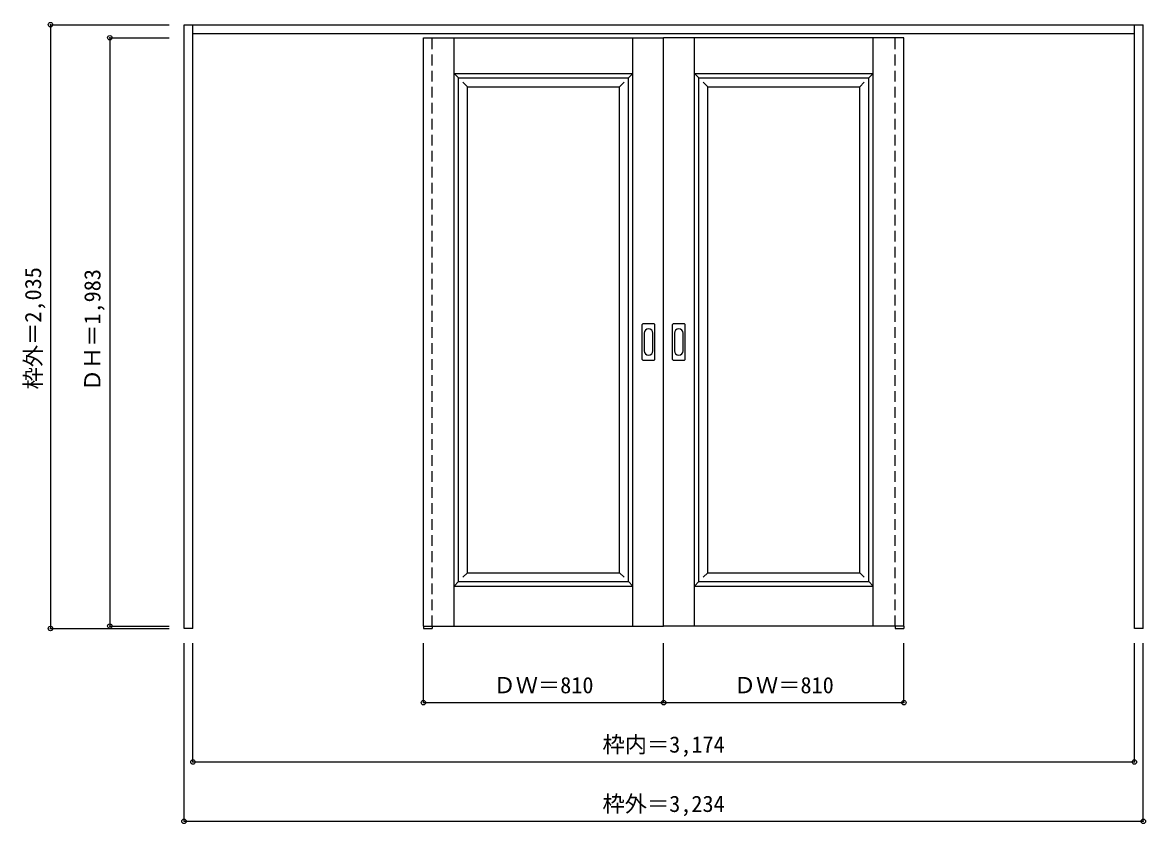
# Model space of a CAD drawing. Units: millimetres, scale not verified. Extents: x -1976 to 1810, y -1377 to 1323.
import ezdxf
from ezdxf.enums import TextEntityAlignment as Align

# ---------------------------------------------------------------- set-up
doc = ezdxf.new("R2010")
doc.units = ezdxf.units.MM
doc.header["$LTSCALE"] = 30
doc.header["$PDMODE"] = 32
doc.header["$PDSIZE"] = 15
doc.linetypes.add('DASHED1', pattern=[1.8, 1.2, -0.6])
doc.layers.add('0-0', color=3, linetype='Continuous')
doc.layers.add('0-1_寸法', color=7, linetype='Continuous')
doc.styles.add('ＭＳ ゴシック', font='')
doc.styles.get('ＭＳ ゴシック').set_extended_font_data('MS Gothic')

msp = doc.modelspace()

# ---------------------------------------------------------------- linework, layer by layer
at = {"layer": '0-0'}
for p, q in [((-1431.24, -719.21), (-1431.24, 1315.79)), ((-1431.24, 1315.79), (1802.76, 1315.79)), ((-1401.24, -719.21), (-1401.24, 1315.79)), ((1772.76, -719.21), (1772.76, 1315.79)), ((1802.76, -719.21), (1802.76, 1315.79)), ((-1401.24, 1285.79), (1772.76, 1285.79)), ((-624.24, 1271.79), (185.76, 1271.79)), ((-624.24, -711.21), (-624.24, 1271.79)), ((995.76, 1271.79), (185.76, 1271.79)), ((185.76, -711.21), (185.76, 1271.79)), ((995.76, -711.21), (995.76, 1271.79)), ((-505.74, 1136.79), (67.26, 1136.79)), ((-505.74, -561.21), (-505.74, 1136.79)), ((67.26, -561.21), (67.26, 1136.79)), ((304.26, 1136.79), (877.26, 1136.79)), ((304.26, -561.21), (304.26, 1136.79)), ((877.26, -561.21), (877.26, 1136.79)), ((113.76, 186.79), (113.76, 305.79)), ((154.26, 307.29), (115.26, 307.29)), ((155.76, 186.79), (155.76, 305.79)), ((215.76, 186.79), (215.76, 305.79)), ((256.26, 307.29), (217.26, 307.29)), ((257.76, 186.79), (257.76, 305.79)), ((115.26, 185.29), (154.26, 185.29)), ((217.26, 185.29), (256.26, 185.29)), ((-505.74, -561.21), (67.26, -561.21)), ((304.26, -561.21), (877.26, -561.21)), ((-1401.24, -719.21), (-1431.24, -719.21)), ((-624.24, -711.21), (185.76, -711.21)), ((-624.24, -711.21), (-624.24, -719.21)), ((-624.24, -719.21), (-594.24, -719.21)), ((-594.24, -711.21), (-594.24, -719.21)), ((995.76, -711.21), (185.76, -711.21)), ((965.76, -711.21), (965.76, -719.21)), ((965.76, -719.21), (995.76, -719.21)), ((995.76, -711.21), (995.76, -719.21)), ((1802.76, -719.21), (1772.76, -719.21))]:
    msp.add_line(p, q, dxfattribs=at)
at = {"layer": '0-0', "color": 4, "linetype": 'DASHED1'}
for p, q in [((-624.24, -711.21), (-624.24, 1285.79)), ((-594.24, -711.21), (-594.24, 1285.79)), ((-594.24, -711.21), (-594.24, 1271.79)), ((965.76, -711.21), (965.76, 1285.79)), ((965.76, -711.21), (965.76, 1271.79)), ((995.76, -711.21), (995.76, 1285.79))]:
    msp.add_line(p, q, dxfattribs=at)
at = {"layer": '0-0', "color": 7}
for p, q in [((-520.74, -711.21), (-520.74, 1271.79)), ((82.26, -711.21), (82.26, 1271.79)), ((289.26, -711.21), (289.26, 1271.79)), ((892.26, -711.21), (892.26, 1271.79)), ((-520.74, 1151.79), (82.26, 1151.79)), ((-520.74, 1151.79), (-505.74, 1136.79)), ((82.26, 1151.79), (67.26, 1136.79)), ((289.26, 1151.79), (892.26, 1151.79)), ((289.26, 1151.79), (304.26, 1136.79)), ((892.26, 1151.79), (877.26, 1136.79)), ((-490.74, 1121.79), (-475.74, 1106.79)), ((-475.74, 1106.79), (37.26, 1106.79)), ((-475.74, -531.21), (-475.74, 1106.79)), ((52.26, 1121.79), (37.26, 1106.79)), ((37.26, -531.21), (37.26, 1106.79)), ((319.26, 1121.79), (334.26, 1106.79)), ((334.26, 1106.79), (847.26, 1106.79)), ((334.26, -531.21), (334.26, 1106.79)), ((862.26, 1121.79), (847.26, 1106.79)), ((847.26, -531.21), (847.26, 1106.79)), ((119.76, 275.89), (119.76, 216.69)), ((149.76, 216.69), (149.76, 275.89)), ((221.76, 275.89), (221.76, 216.69)), ((251.76, 216.69), (251.76, 275.89)), ((-505.74, -561.21), (-520.74, -576.21)), ((-475.74, -531.21), (-490.74, -546.21)), ((-475.74, -531.21), (37.26, -531.21)), ((37.26, -531.21), (52.26, -546.21)), ((67.26, -561.21), (82.26, -576.21)), ((304.26, -561.21), (289.26, -576.21)), ((334.26, -531.21), (319.26, -546.21)), ((334.26, -531.21), (847.26, -531.21)), ((847.26, -531.21), (862.26, -546.21)), ((877.26, -561.21), (892.26, -576.21)), ((-520.74, -576.21), (82.26, -576.21)), ((289.26, -576.21), (892.26, -576.21))]:
    msp.add_line(p, q, dxfattribs=at)
at = {"layer": '0-0'}
for centre, start, end in [((115.26, 305.79), 90, 180), ((154.26, 305.79), 0, 90), ((217.26, 305.79), 90, 180), ((256.26, 305.79), 0, 90), ((115.26, 186.79), 180, 270), ((154.26, 186.79), 270, 0), ((217.26, 186.79), 180, 270), ((256.26, 186.79), 270, 0)]:
    msp.add_arc(centre, 1.5, start, end, dxfattribs=at)
at = {"layer": '0-0', "color": 7}
for centre, start, end in [((134.76, 275.89), 0, 180), ((236.76, 275.89), 0, 180), ((134.76, 216.69), 180, 0), ((236.76, 216.69), 180, 0)]:
    msp.add_arc(centre, 15, start, end, dxfattribs=at)
at = {"layer": '0-1_寸法', "color": 4}
for p, q in [((-1881.24, 1315.79), (-1881.24, -719.21)), ((-1881.24, 1315.79), (-1481.24, 1315.79)), ((-1681.24, 1271.79), (-1481.24, 1271.79)), ((-1681.24, 1271.79), (-1681.24, -711.21)), ((-1881.24, -719.21), (-1481.24, -719.21)), ((-1681.24, -711.21), (-1481.24, -711.21)), ((-1431.24, -1369.21), (-1431.24, -769.21)), ((-1401.24, -1169.21), (-1401.24, -769.21)), ((-624.24, -969.21), (-624.24, -769.21)), ((185.76, -969.21), (185.76, -769.21)), ((995.76, -969.21), (995.76, -769.21)), ((1772.76, -1169.21), (1772.76, -769.21)), ((1802.76, -1369.21), (1802.76, -769.21)), ((-624.24, -969.21), (995.76, -969.21)), ((-1401.24, -1169.21), (1772.76, -1169.21)), ((-1431.24, -1369.21), (1802.76, -1369.21))]:
    msp.add_line(p, q, dxfattribs=at)
at = {"layer": '0-1_寸法'}
for p in [(-1881.24, 1315.79), (-1681.24, 1271.79), (-1881.24, -719.21), (-1681.24, -711.21), (-624.24, -969.21), (185.76, -969.21), (995.76, -969.21), (-1401.24, -1169.21), (1772.76, -1169.21), (-1431.24, -1369.21), (1802.76, -1369.21)]:
    msp.add_point(p, dxfattribs=at)

# ---------------------------------------------------------------- texts
at = {"layer": '0-1_寸法', "style": 'ＭＳ ゴシック'}
for s, p in [('枠外＝2,035', (-1896.24, 86.54)), ('ＤＨ＝1,983', (-1696.24, 80.04))]:
    msp.add_text(s, height=54.99, rotation=90, dxfattribs=at).set_placement(p, align=Align.BOTTOM_LEFT)
for s, p in [('ＤＷ＝810', (-387.99, -954.21)), ('ＤＷ＝810', (422.01, -954.21)), ('枠内＝3,174', (-20.49, -1154.21)), ('枠外＝3,234', (-20.49, -1354.21))]:
    msp.add_text(s, height=54.99, dxfattribs=at).set_placement(p, align=Align.BOTTOM_LEFT)

doc.saveas('drawing.dxf')
